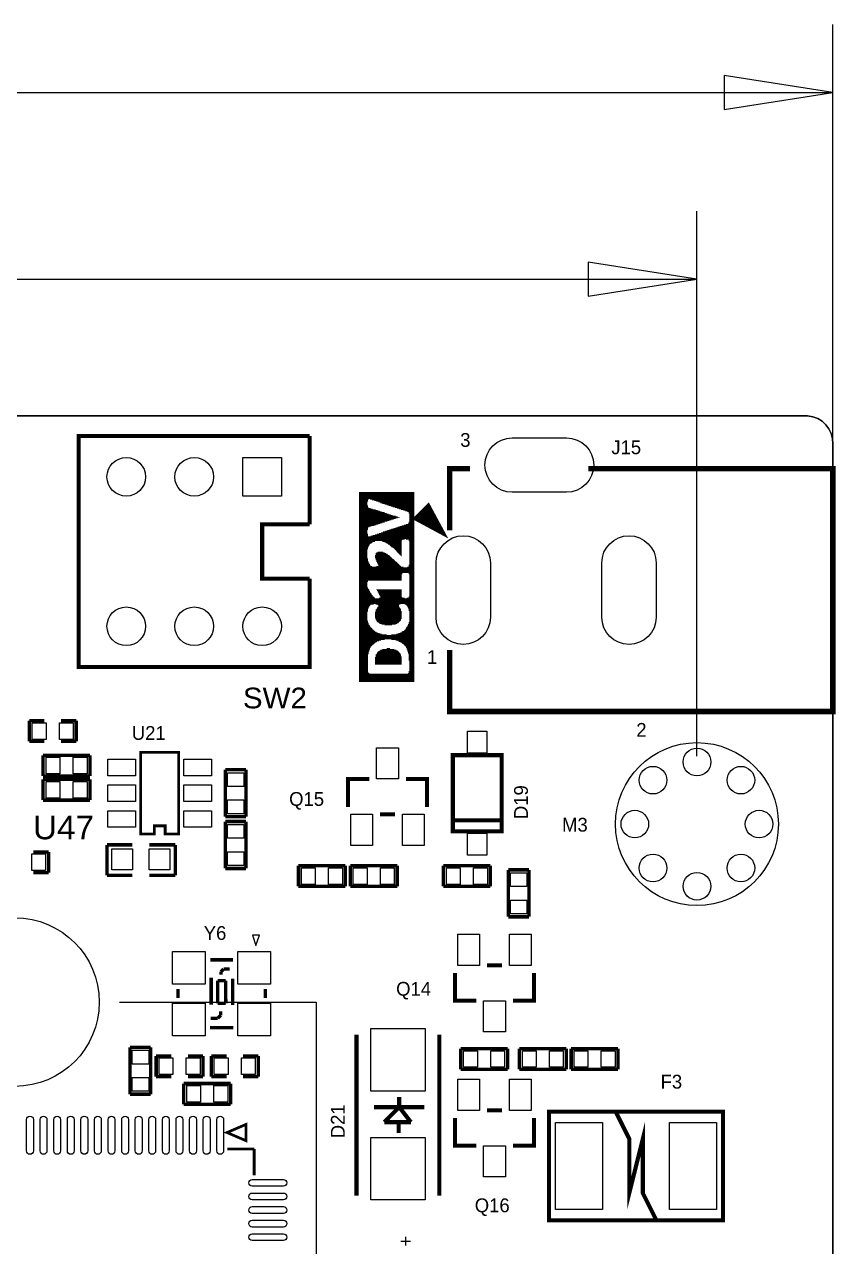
# Model space of a CAD drawing. Extents: x -41 to 160, y -9 to 129.
# Drawn here: x 130.4 to 160.25, y 81.24 to 126.2 of the extents above; entities that cross this region are included whole.
import ezdxf
from ezdxf.enums import TextEntityAlignment as Align

# ---------------------------------------------------------------- set-up
doc = ezdxf.new("R2010")
doc.units = 0
for name, color, linetype in [('BG_DIMENSION', 7, 'CONTINUOUS'), ('BG_OUTLINE', 7, 'CONTINUOUS'), ('MA_PEN3', 7, 'CONTINUOUS'), ('PG_SILKSCREEN_TOP', 2, 'CONTINUOUS'), ('PIN_TOP', 1, 'CONTINUOUS'), ('RD_SILKSCREEN_TOP', 40, 'CONTINUOUS')]:
    doc.layers.add(name, color=color, linetype=linetype)

msp = doc.modelspace()

# ---------------------------------------------------------------- linework, layer by layer
at = {"layer": 'BG_DIMENSION'}
for points in [[(160.149845, 60.052128), (160.149845, 126.200535)], [(156.149853, 123.075548), (160.149845, 123.70054), (156.149853, 124.325532), (156.149853, 123.075548)], [(80.74152, 123.70054), (160.149845, 123.70054)], [(155.150007, 99.279989), (155.150007, 119.324755)], [(151.150015, 116.199768), (155.150007, 116.82476), (151.150015, 117.449752), (151.150015, 116.199768)], [(80.94472, 116.82476), (155.150007, 116.82476)]]:
    msp.add_lwpolyline(points, dxfattribs=at)
at = {"layer": 'BG_OUTLINE'}
for points in [[(-6.475933, 111.800081), (159.221475, 111.800081, -0.401142), (160.149769, 110.776055), (160.149896, 4.328211, -0.401142), (159.125869, 3.399917), (71.799933, 3.399917), (71.799933, -8.841105), (71.290942, -9.350096), (51.100101, -9.350096)], [(160.149769, 110.776055, 0.401142), (159.221475, 111.800081)]]:
    msp.add_lwpolyline(points, format="xyb", dxfattribs=at)
for points in [[(159.221475, 111.800081), (-6.475933, 111.800081)], [(160.149896, 4.328211), (160.149769, 110.776055)]]:
    msp.add_lwpolyline(points, dxfattribs=at)
at = {"layer": 'MA_PEN3', "const_width": 0.0254}
for points in [[(142.72768, 102.00894), (142.72768, 108.99394)], [(142.75308, 102.00894), (142.75308, 108.99394)], [(142.77848, 102.00894), (142.77848, 108.99394)], [(142.80388, 102.00894), (142.80388, 108.99394)], [(142.82928, 102.00894), (142.82928, 108.99394)], [(142.85468, 102.00894), (142.85468, 108.99394)], [(142.88008, 102.00894), (142.88008, 108.99394)], [(142.90548, 102.00894), (142.90548, 108.99394)], [(142.93088, 102.00894), (142.93088, 108.99394)], [(142.95628, 102.00894), (142.95628, 108.99394)], [(142.98168, 102.00894), (142.98168, 108.99394)], [(143.00708, 102.00894), (143.00708, 108.99394)], [(143.03248, 108.63834), (143.03248, 108.99394)], [(143.05788, 108.71454), (143.05788, 108.99394)], [(143.08328, 108.73994), (143.08328, 108.99394)], [(143.10868, 108.73994), (143.10868, 108.99394)], [(143.13408, 108.71454), (143.13408, 108.99394)], [(143.15948, 108.71454), (143.15948, 108.99394)], [(143.18488, 108.71454), (143.18488, 108.99394)], [(143.21028, 108.68914), (143.21028, 108.99394)], [(143.23568, 108.68914), (143.23568, 108.99394)], [(143.26108, 108.68914), (143.26108, 108.99394)], [(143.28648, 108.66374), (143.28648, 108.99394)], [(143.31188, 108.66374), (143.31188, 108.99394)], [(143.33728, 108.66374), (143.33728, 108.99394)], [(143.36268, 108.63834), (143.36268, 108.99394)], [(143.38808, 108.63834), (143.38808, 108.99394)], [(143.41348, 108.63834), (143.41348, 108.99394)], [(143.43888, 108.61294), (143.43888, 108.99394)], [(143.46428, 108.61294), (143.46428, 108.99394)], [(143.48968, 108.61294), (143.48968, 108.99394)], [(143.51508, 108.58754), (143.51508, 108.99394)], [(143.54048, 108.58754), (143.54048, 108.99394)], [(143.56588, 108.58754), (143.56588, 108.99394)], [(143.59128, 108.56214), (143.59128, 108.99394)], [(143.61668, 108.56214), (143.61668, 108.99394)], [(143.64208, 108.56214), (143.64208, 108.99394)], [(143.66748, 108.53674), (143.66748, 108.99394)], [(143.69288, 108.53674), (143.69288, 108.99394)], [(143.71828, 108.53674), (143.71828, 108.99394)], [(143.74368, 108.51134), (143.74368, 108.99394)], [(143.76908, 108.51134), (143.76908, 108.99394)], [(143.79448, 108.51134), (143.79448, 108.99394)], [(143.81988, 108.48594), (143.81988, 108.99394)], [(143.84528, 108.48594), (143.84528, 108.99394)], [(143.87068, 108.48594), (143.87068, 108.99394)], [(143.89608, 108.46054), (143.89608, 108.99394)], [(143.92148, 108.46054), (143.92148, 108.99394)], [(143.94688, 108.46054), (143.94688, 108.99394)], [(143.97228, 108.43514), (143.97228, 108.99394)], [(143.99768, 108.43514), (143.99768, 108.99394)], [(144.02308, 108.43514), (144.02308, 108.99394)], [(144.04848, 108.40974), (144.04848, 108.99394)], [(144.07388, 108.40974), (144.07388, 108.99394)], [(144.09928, 108.40974), (144.09928, 108.99394)], [(144.12468, 108.38434), (144.12468, 108.99394)], [(144.15008, 108.38434), (144.15008, 108.99394)], [(144.17548, 108.38434), (144.17548, 108.99394)], [(144.20088, 108.35894), (144.20088, 108.99394)], [(144.22628, 108.35894), (144.22628, 108.99394)], [(144.25168, 108.35894), (144.25168, 108.99394)], [(144.27708, 108.33354), (144.27708, 108.99394)], [(144.30248, 108.33354), (144.30248, 108.99394)], [(144.32788, 108.33354), (144.32788, 108.99394)], [(144.35328, 108.30814), (144.35328, 108.99394)], [(144.37868, 108.30814), (144.37868, 108.99394)], [(144.40408, 108.30814), (144.40408, 108.99394)], [(144.42948, 108.28274), (144.42948, 108.99394)], [(144.45488, 108.28274), (144.45488, 108.99394)], [(144.48028, 108.28274), (144.48028, 108.99394)], [(144.50568, 108.25734), (144.50568, 108.99394)], [(144.53108, 108.25734), (144.53108, 108.99394)], [(144.55648, 108.20654), (144.55648, 108.99394)], [(144.58188, 102.00894), (144.58188, 108.99394)], [(144.60728, 102.00894), (144.60728, 108.99394)], [(144.63268, 102.00894), (144.63268, 108.99394)], [(144.65808, 102.00894), (144.65808, 108.99394)], [(144.68348, 102.00894), (144.68348, 108.99394)], [(144.70888, 102.00894), (144.70888, 108.99394)], [(144.73428, 102.00894), (144.73428, 108.99394)], [(143.03248, 107.59694), (143.03248, 108.51134)], [(143.05788, 107.69854), (143.05788, 108.43514)], [(143.08328, 107.69854), (143.08328, 108.40974)], [(143.10868, 107.72394), (143.10868, 108.40974)], [(143.13408, 107.72394), (143.13408, 108.40974)], [(143.15948, 107.72394), (143.15948, 108.38434)], [(143.18488, 107.74934), (143.18488, 108.38434)], [(143.21028, 107.74934), (143.21028, 108.38434)], [(143.23568, 107.74934), (143.23568, 108.35894)], [(143.26108, 107.74934), (143.26108, 108.35894)], [(143.28648, 107.77474), (143.28648, 108.35894)], [(143.31188, 107.77474), (143.31188, 108.35894)], [(143.33728, 107.77474), (143.33728, 108.33354)], [(143.36268, 107.80014), (143.36268, 108.33354)], [(143.38808, 107.80014), (143.38808, 108.33354)], [(143.41348, 107.80014), (143.41348, 108.30814)], [(143.43888, 107.82554), (143.43888, 108.30814)], [(143.46428, 107.82554), (143.46428, 108.30814)], [(143.48968, 107.82554), (143.48968, 108.28274)], [(143.51508, 107.85094), (143.51508, 108.28274)], [(143.54048, 107.85094), (143.54048, 108.28274)], [(143.56588, 107.85094), (143.56588, 108.25734)], [(143.59128, 107.87634), (143.59128, 108.25734)], [(143.61668, 107.87634), (143.61668, 108.25734)], [(143.64208, 107.87634), (143.64208, 108.25734)], [(143.66748, 107.90174), (143.66748, 108.23194)], [(143.69288, 107.90174), (143.69288, 108.23194)], [(143.71828, 107.90174), (143.71828, 108.23194)], [(143.74368, 107.90174), (143.74368, 108.20654)], [(143.76908, 107.92714), (143.76908, 108.20654)], [(143.79448, 107.92714), (143.79448, 108.20654)], [(143.81988, 107.92714), (143.81988, 108.18114)], [(143.84528, 107.95254), (143.84528, 108.18114)], [(143.87068, 107.95254), (143.87068, 108.18114)], [(143.89608, 107.95254), (143.89608, 108.15574)], [(143.92148, 107.97794), (143.92148, 108.15574)], [(143.94688, 107.97794), (143.94688, 108.15574)], [(143.97228, 107.97794), (143.97228, 108.13034)], [(143.99768, 108.00334), (143.99768, 108.13034)], [(144.02308, 108.00334), (144.02308, 108.13034)], [(144.04848, 108.00334), (144.04848, 108.13034)], [(144.07388, 108.02874), (144.07388, 108.10494)], [(144.09928, 108.02874), (144.09928, 108.10494)], [(144.12468, 108.02874), (144.12468, 108.10494)], [(144.15008, 108.05414), (144.15008, 108.07954)], [(144.17548, 108.05414), (144.17548, 108.07954)], [(144.20088, 108.05414), (144.20088, 108.07954)], [(144.55648, 107.19054), (144.55648, 107.90174)], [(143.03248, 106.88574), (143.03248, 107.46994)], [(143.38808, 107.19054), (143.38808, 107.46994)], [(143.41348, 107.19054), (143.41348, 107.46994)], [(143.43888, 107.19054), (143.43888, 107.46994)], [(143.46428, 107.19054), (143.46428, 107.49534)], [(143.48968, 107.19054), (143.48968, 107.49534)], [(143.51508, 107.19054), (143.51508, 107.49534)], [(143.54048, 107.19054), (143.54048, 107.52074)], [(143.56588, 107.19054), (143.56588, 107.52074)], [(143.59128, 107.16514), (143.59128, 107.52074)], [(143.61668, 107.16514), (143.61668, 107.54614)], [(143.64208, 107.16514), (143.64208, 107.54614)], [(143.66748, 107.13974), (143.66748, 107.54614)], [(143.69288, 107.13974), (143.69288, 107.57154)], [(143.71828, 107.11434), (143.71828, 107.57154)], [(143.74368, 107.11434), (143.74368, 107.57154)], [(143.76908, 107.08894), (143.76908, 107.59694)], [(143.79448, 107.06354), (143.79448, 107.59694)], [(143.81988, 107.06354), (143.81988, 107.59694)], [(143.84528, 107.03814), (143.84528, 107.62234)], [(143.87068, 107.01274), (143.87068, 107.62234)], [(143.89608, 106.98734), (143.89608, 107.62234)], [(143.92148, 106.96194), (143.92148, 107.64774)], [(143.94688, 106.96194), (143.94688, 107.64774)], [(143.97228, 106.93654), (143.97228, 107.64774)], [(143.99768, 106.91114), (143.99768, 107.67314)], [(144.02308, 106.88574), (144.02308, 107.67314)], [(144.04848, 106.86034), (144.04848, 107.67314)], [(144.07388, 106.83494), (144.07388, 107.69854)], [(144.09928, 106.80954), (144.09928, 107.69854)], [(144.12468, 106.78414), (144.12468, 107.69854)], [(144.15008, 106.75874), (144.15008, 107.72394)], [(144.17548, 106.73334), (144.17548, 107.72394)], [(144.20088, 106.70794), (144.20088, 107.72394)], [(144.22628, 106.68254), (144.22628, 107.74934)], [(144.25168, 106.65714), (144.25168, 107.74934)], [(144.27708, 106.63174), (144.27708, 107.74934)], [(144.30248, 107.21594), (144.30248, 107.77474)], [(144.32788, 107.24134), (144.32788, 107.77474)], [(144.35328, 107.24134), (144.35328, 107.77474)], [(144.37868, 107.24134), (144.37868, 107.80014)], [(144.40408, 107.26674), (144.40408, 107.80014)], [(144.42948, 107.26674), (144.42948, 107.80014)], [(144.45488, 107.24134), (144.45488, 107.82554)], [(144.48028, 107.24134), (144.48028, 107.82554)], [(144.50568, 107.24134), (144.50568, 107.82554)], [(144.53108, 107.24134), (144.53108, 107.85094)], [(143.05788, 106.96194), (143.05788, 107.36834)], [(143.08328, 107.01274), (143.08328, 107.36834)], [(143.10868, 107.06354), (143.10868, 107.36834)], [(143.13408, 107.08894), (143.13408, 107.36834)], [(143.15948, 107.11434), (143.15948, 107.39374)], [(143.18488, 107.11434), (143.18488, 107.39374)], [(143.21028, 107.13974), (143.21028, 107.39374)], [(143.23568, 107.16514), (143.23568, 107.41914)], [(143.26108, 107.16514), (143.26108, 107.41914)], [(143.28648, 107.16514), (143.28648, 107.41914)], [(143.31188, 107.19054), (143.31188, 107.44454)], [(143.33728, 107.19054), (143.33728, 107.44454)], [(143.36268, 107.19054), (143.36268, 107.44454)], [(143.03248, 105.69194), (143.03248, 106.55554)], [(143.31188, 106.55554), (143.31188, 106.68254)], [(143.33728, 106.47934), (143.33728, 106.75874)], [(143.36268, 106.42854), (143.36268, 106.78414)], [(143.38808, 106.37774), (143.38808, 106.78414)], [(143.41348, 106.32694), (143.41348, 106.80954)], [(143.43888, 105.74274), (143.43888, 106.80954)], [(143.46428, 105.74274), (143.46428, 106.80954)], [(143.48968, 105.74274), (143.48968, 106.80954)], [(143.51508, 105.74274), (143.51508, 106.80954)], [(143.54048, 105.74274), (143.54048, 106.80954)], [(143.56588, 105.74274), (143.56588, 106.80954)], [(143.59128, 105.74274), (143.59128, 106.80954)], [(143.61668, 105.74274), (143.61668, 106.78414)], [(143.64208, 105.74274), (143.64208, 106.78414)], [(143.66748, 105.74274), (143.66748, 106.75874)], [(143.69288, 105.74274), (143.69288, 106.75874)], [(143.71828, 105.74274), (143.71828, 106.73334)], [(143.74368, 105.74274), (143.74368, 106.73334)], [(143.76908, 105.74274), (143.76908, 106.70794)], [(143.79448, 105.74274), (143.79448, 106.68254)], [(143.81988, 105.74274), (143.81988, 106.68254)], [(143.84528, 105.74274), (143.84528, 106.65714)], [(143.87068, 105.74274), (143.87068, 106.63174)], [(143.89608, 105.74274), (143.89608, 106.60634)], [(143.92148, 105.74274), (143.92148, 106.58094)], [(143.94688, 105.74274), (143.94688, 106.55554)], [(143.05788, 105.74274), (143.05788, 106.45394)], [(143.08328, 105.74274), (143.08328, 106.40314)], [(143.10868, 105.74274), (143.10868, 106.35234)], [(143.13408, 105.74274), (143.13408, 106.30154)], [(143.15948, 105.74274), (143.15948, 106.27614)], [(143.18488, 105.74274), (143.18488, 106.27614)], [(143.21028, 105.74274), (143.21028, 106.25074)], [(143.23568, 105.74274), (143.23568, 106.25074)], [(143.26108, 105.74274), (143.26108, 106.25074)], [(143.28648, 105.74274), (143.28648, 106.25074)], [(143.31188, 105.74274), (143.31188, 106.25074)], [(143.33728, 105.74274), (143.33728, 106.25074)], [(143.36268, 105.74274), (143.36268, 106.27614)], [(143.38808, 105.74274), (143.38808, 106.27614)], [(143.41348, 105.74274), (143.41348, 106.27614)], [(143.97228, 105.74274), (143.97228, 106.53014)], [(143.99768, 105.74274), (143.99768, 106.50474)], [(144.02308, 105.74274), (144.02308, 106.47934)], [(144.04848, 105.74274), (144.04848, 106.45394)], [(144.07388, 105.74274), (144.07388, 106.45394)], [(144.09928, 105.74274), (144.09928, 106.42854)], [(144.12468, 105.74274), (144.12468, 106.40314)], [(144.15008, 105.74274), (144.15008, 106.37774)], [(144.17548, 105.74274), (144.17548, 106.35234)], [(144.20088, 105.74274), (144.20088, 106.32694)], [(144.22628, 105.74274), (144.22628, 106.30154)], [(144.25168, 105.74274), (144.25168, 106.27614)], [(144.27708, 105.74274), (144.27708, 106.25074)], [(144.30248, 105.97134), (144.30248, 106.25074)], [(144.32788, 106.02214), (144.32788, 106.25074)], [(144.35328, 106.02214), (144.35328, 106.22534)], [(144.37868, 106.02214), (144.37868, 106.22534)], [(144.40408, 106.02214), (144.40408, 106.22534)], [(144.42948, 106.02214), (144.42948, 106.22534)], [(144.45488, 106.02214), (144.45488, 106.22534)], [(144.48028, 106.02214), (144.48028, 106.22534)], [(144.50568, 106.02214), (144.50568, 106.25074)], [(144.53108, 106.02214), (144.53108, 106.25074)], [(144.55648, 105.97134), (144.55648, 106.32694)], [(143.03248, 104.59974), (143.03248, 105.48874)], [(143.05788, 104.70134), (143.05788, 105.43794)], [(143.08328, 104.75214), (143.08328, 105.41254)], [(143.10868, 104.80294), (143.10868, 105.36174)], [(143.13408, 104.82834), (143.13408, 105.31094)], [(143.15948, 104.85374), (143.15948, 105.28554)], [(143.18488, 104.85374), (143.18488, 105.23474)], [(143.21028, 104.85374), (143.21028, 105.20934)], [(143.36268, 105.38714), (143.36268, 105.41254)], [(143.38808, 105.36174), (143.38808, 105.41254)], [(143.41348, 105.31094), (143.41348, 105.41254)], [(143.43888, 105.26014), (143.43888, 105.41254)], [(143.46428, 105.20934), (143.46428, 105.41254)], [(143.48968, 105.15854), (143.48968, 105.41254)], [(143.51508, 104.14254), (143.51508, 105.41254)], [(143.54048, 104.14254), (143.54048, 105.41254)], [(143.56588, 104.11714), (143.56588, 105.41254)], [(143.59128, 104.11714), (143.59128, 105.41254)], [(143.61668, 104.11714), (143.61668, 105.41254)], [(143.64208, 104.11714), (143.64208, 105.41254)], [(143.66748, 104.09174), (143.66748, 105.41254)], [(143.69288, 104.09174), (143.69288, 105.41254)], [(143.71828, 104.09174), (143.71828, 105.41254)], [(143.74368, 104.09174), (143.74368, 105.41254)], [(143.76908, 104.09174), (143.76908, 105.41254)], [(143.79448, 104.09174), (143.79448, 105.41254)], [(143.81988, 104.09174), (143.81988, 105.41254)], [(143.84528, 104.09174), (143.84528, 105.41254)], [(143.87068, 104.09174), (143.87068, 105.41254)], [(143.89608, 104.09174), (143.89608, 105.41254)], [(143.92148, 104.09174), (143.92148, 105.41254)], [(143.94688, 104.11714), (143.94688, 105.41254)], [(143.97228, 104.11714), (143.97228, 105.41254)], [(143.99768, 104.11714), (143.99768, 105.41254)], [(144.02308, 104.11714), (144.02308, 105.41254)], [(144.04848, 104.11714), (144.04848, 105.41254)], [(144.07388, 104.14254), (144.07388, 105.41254)], [(144.09928, 104.14254), (144.09928, 105.41254)], [(144.12468, 104.16794), (144.12468, 105.41254)], [(144.15008, 104.16794), (144.15008, 105.41254)], [(144.17548, 104.19334), (144.17548, 105.41254)], [(144.20088, 104.85374), (144.20088, 105.41254)], [(144.22628, 104.85374), (144.22628, 105.41254)], [(144.25168, 104.87914), (144.25168, 105.41254)], [(144.27708, 104.87914), (144.27708, 105.41254)], [(143.23568, 104.85374), (143.23568, 105.15854)], [(143.26108, 104.87914), (143.26108, 105.13314)], [(143.28648, 104.87914), (143.28648, 105.10774)], [(143.31188, 104.87914), (143.31188, 105.08234)], [(143.33728, 104.85374), (143.33728, 105.08234)], [(143.36268, 104.85374), (143.36268, 105.08234)], [(143.38808, 104.85374), (143.38808, 105.08234)], [(143.38808, 104.21874), (143.38808, 104.75214)], [(143.41348, 104.82834), (143.41348, 105.08234)], [(143.41348, 104.19334), (143.41348, 104.77754)], [(143.43888, 104.19334), (143.43888, 105.08234)], [(143.46428, 104.16794), (143.46428, 105.10774)], [(143.48968, 104.14254), (143.48968, 105.10774)], [(144.20088, 104.21874), (144.20088, 104.77754)], [(144.30248, 104.87914), (144.30248, 105.13314)], [(144.32788, 104.87914), (144.32788, 105.10774)], [(144.35328, 104.87914), (144.35328, 105.10774)], [(144.37868, 104.87914), (144.37868, 105.10774)], [(144.40408, 104.85374), (144.40408, 105.08234)], [(144.42948, 104.85374), (144.42948, 105.08234)], [(144.45488, 104.82834), (144.45488, 105.08234)], [(144.48028, 104.80294), (144.48028, 105.10774)], [(144.50568, 104.75214), (144.50568, 105.10774)], [(144.53108, 104.70134), (144.53108, 105.10774)], [(144.55648, 104.62514), (144.55648, 105.15854)], [(143.31188, 104.34574), (143.31188, 104.59974)], [(143.33728, 104.29494), (143.33728, 104.67594)], [(143.36268, 104.24414), (143.36268, 104.70134)], [(144.22628, 104.24414), (144.22628, 104.72674)], [(144.25168, 104.26954), (144.25168, 104.70134)], [(144.27708, 104.32034), (144.27708, 104.62514)], [(143.03248, 102.00894), (143.03248, 104.26954)], [(143.05788, 103.02494), (143.05788, 104.19334)], [(143.08328, 103.12654), (143.08328, 104.11714)], [(143.10868, 103.20274), (143.10868, 104.09174)], [(143.13408, 103.25354), (143.13408, 104.04094)], [(143.15948, 103.30434), (143.15948, 104.01554)], [(143.18488, 103.32974), (143.18488, 103.99014)], [(143.21028, 103.35514), (143.21028, 103.96474)], [(143.23568, 103.38054), (143.23568, 103.93934)], [(143.26108, 103.40594), (143.26108, 103.91394)], [(143.28648, 103.43134), (143.28648, 103.88854)], [(143.31188, 103.45674), (143.31188, 103.86314)], [(143.33728, 103.45674), (143.33728, 103.86314)], [(144.30248, 103.43134), (144.30248, 103.86314)], [(144.32788, 103.40594), (144.32788, 103.88854)], [(144.35328, 103.38054), (144.35328, 103.88854)], [(144.37868, 103.35514), (144.37868, 103.91394)], [(144.40408, 103.32974), (144.40408, 103.93934)], [(144.42948, 103.30434), (144.42948, 103.96474)], [(144.45488, 103.25354), (144.45488, 104.01554)], [(144.48028, 103.20274), (144.48028, 104.04094)], [(144.50568, 103.12654), (144.50568, 104.09174)], [(144.53108, 103.05034), (144.53108, 104.14254)], [(144.55648, 102.79634), (144.55648, 104.21874)], [(143.36268, 103.48214), (143.36268, 103.83774)], [(143.38808, 103.50754), (143.38808, 103.83774)], [(143.41348, 103.50754), (143.41348, 103.81234)], [(143.43888, 103.50754), (143.43888, 103.81234)], [(143.46428, 103.53294), (143.46428, 103.81234)], [(143.48968, 103.53294), (143.48968, 103.78694)], [(143.51508, 103.53294), (143.51508, 103.78694)], [(143.54048, 103.55834), (143.54048, 103.78694)], [(143.56588, 103.55834), (143.56588, 103.76154)], [(143.59128, 103.55834), (143.59128, 103.76154)], [(143.61668, 103.55834), (143.61668, 103.76154)], [(143.64208, 103.55834), (143.64208, 103.76154)], [(143.66748, 103.58374), (143.66748, 103.76154)], [(143.69288, 103.58374), (143.69288, 103.76154)], [(143.71828, 103.58374), (143.71828, 103.76154)], [(143.74368, 103.58374), (143.74368, 103.73614)], [(143.76908, 103.58374), (143.76908, 103.73614)], [(143.79448, 103.58374), (143.79448, 103.73614)], [(143.81988, 103.58374), (143.81988, 103.73614)], [(143.84528, 103.58374), (143.84528, 103.73614)], [(143.87068, 103.58374), (143.87068, 103.73614)], [(143.89608, 103.58374), (143.89608, 103.73614)], [(143.92148, 103.55834), (143.92148, 103.76154)], [(143.94688, 103.55834), (143.94688, 103.76154)], [(143.97228, 103.55834), (143.97228, 103.76154)], [(143.99768, 103.55834), (143.99768, 103.76154)], [(144.02308, 103.55834), (144.02308, 103.76154)], [(144.04848, 103.55834), (144.04848, 103.76154)], [(144.07388, 103.53294), (144.07388, 103.76154)], [(144.09928, 103.53294), (144.09928, 103.78694)], [(144.12468, 103.53294), (144.12468, 103.78694)], [(144.15008, 103.50754), (144.15008, 103.78694)], [(144.17548, 103.50754), (144.17548, 103.81234)], [(144.20088, 103.48214), (144.20088, 103.81234)], [(144.22628, 103.48214), (144.22628, 103.81234)], [(144.25168, 103.45674), (144.25168, 103.83774)], [(144.27708, 103.45674), (144.27708, 103.83774)], [(143.33728, 102.64394), (143.33728, 103.02494)], [(143.36268, 102.64394), (143.36268, 103.05034)], [(143.38808, 102.64394), (143.38808, 103.10114)], [(143.41348, 102.64394), (143.41348, 103.12654)], [(143.43888, 102.64394), (143.43888, 103.15194)], [(143.46428, 102.64394), (143.46428, 103.15194)], [(143.48968, 102.64394), (143.48968, 103.17734)], [(143.51508, 102.64394), (143.51508, 103.20274)], [(143.54048, 102.64394), (143.54048, 103.20274)], [(143.56588, 102.64394), (143.56588, 103.20274)], [(143.59128, 102.64394), (143.59128, 103.22814)], [(143.61668, 102.64394), (143.61668, 103.22814)], [(143.64208, 102.64394), (143.64208, 103.22814)], [(143.66748, 102.64394), (143.66748, 103.22814)], [(143.69288, 102.64394), (143.69288, 103.22814)], [(143.71828, 102.64394), (143.71828, 103.22814)], [(143.74368, 102.64394), (143.74368, 103.25354)], [(143.76908, 102.64394), (143.76908, 103.25354)], [(143.79448, 102.64394), (143.79448, 103.25354)], [(143.81988, 102.64394), (143.81988, 103.25354)], [(143.84528, 102.64394), (143.84528, 103.25354)], [(143.87068, 102.64394), (143.87068, 103.22814)], [(143.89608, 102.64394), (143.89608, 103.22814)], [(143.92148, 102.64394), (143.92148, 103.22814)], [(143.94688, 102.64394), (143.94688, 103.22814)], [(143.97228, 102.64394), (143.97228, 103.22814)], [(143.99768, 102.64394), (143.99768, 103.22814)], [(144.02308, 102.64394), (144.02308, 103.20274)], [(144.04848, 102.64394), (144.04848, 103.20274)], [(144.07388, 102.64394), (144.07388, 103.20274)], [(144.09928, 102.64394), (144.09928, 103.17734)], [(144.12468, 102.64394), (144.12468, 103.17734)], [(144.15008, 102.64394), (144.15008, 103.15194)], [(144.17548, 102.64394), (144.17548, 103.12654)], [(144.20088, 102.64394), (144.20088, 103.10114)], [(144.22628, 102.64394), (144.22628, 103.07574)], [(144.25168, 102.64394), (144.25168, 103.02494)], [(143.31188, 102.64394), (143.31188, 102.92334)], [(144.27708, 102.64394), (144.27708, 102.94874)], [(143.05788, 102.00894), (143.05788, 102.36454)], [(143.08328, 102.00894), (143.08328, 102.33914)], [(143.10868, 102.00894), (143.10868, 102.31374)], [(143.13408, 102.00894), (143.13408, 102.31374)], [(143.15948, 102.00894), (143.15948, 102.31374)], [(143.18488, 102.00894), (143.18488, 102.31374)], [(143.21028, 102.00894), (143.21028, 102.31374)], [(143.23568, 102.00894), (143.23568, 102.31374)], [(143.26108, 102.00894), (143.26108, 102.31374)], [(143.28648, 102.00894), (143.28648, 102.31374)], [(143.31188, 102.00894), (143.31188, 102.31374)], [(143.33728, 102.00894), (143.33728, 102.31374)], [(143.36268, 102.00894), (143.36268, 102.31374)], [(143.38808, 102.00894), (143.38808, 102.31374)], [(143.41348, 102.00894), (143.41348, 102.31374)], [(143.43888, 102.00894), (143.43888, 102.31374)], [(143.46428, 102.00894), (143.46428, 102.31374)], [(143.48968, 102.00894), (143.48968, 102.31374)], [(143.51508, 102.00894), (143.51508, 102.31374)], [(143.54048, 102.00894), (143.54048, 102.31374)], [(143.56588, 102.00894), (143.56588, 102.31374)], [(143.59128, 102.00894), (143.59128, 102.31374)], [(143.61668, 102.00894), (143.61668, 102.31374)], [(143.64208, 102.00894), (143.64208, 102.31374)], [(143.66748, 102.00894), (143.66748, 102.31374)], [(143.69288, 102.00894), (143.69288, 102.31374)], [(143.71828, 102.00894), (143.71828, 102.31374)], [(143.74368, 102.00894), (143.74368, 102.31374)], [(143.76908, 102.00894), (143.76908, 102.31374)], [(143.79448, 102.00894), (143.79448, 102.31374)], [(143.81988, 102.00894), (143.81988, 102.31374)], [(143.84528, 102.00894), (143.84528, 102.31374)], [(143.87068, 102.00894), (143.87068, 102.31374)], [(143.89608, 102.00894), (143.89608, 102.31374)], [(143.92148, 102.00894), (143.92148, 102.31374)], [(143.94688, 102.00894), (143.94688, 102.31374)], [(143.97228, 102.00894), (143.97228, 102.31374)], [(143.99768, 102.00894), (143.99768, 102.31374)], [(144.02308, 102.00894), (144.02308, 102.31374)], [(144.04848, 102.00894), (144.04848, 102.31374)], [(144.07388, 102.00894), (144.07388, 102.31374)], [(144.09928, 102.00894), (144.09928, 102.31374)], [(144.12468, 102.00894), (144.12468, 102.31374)], [(144.15008, 102.00894), (144.15008, 102.31374)], [(144.17548, 102.00894), (144.17548, 102.31374)], [(144.20088, 102.00894), (144.20088, 102.31374)], [(144.22628, 102.00894), (144.22628, 102.31374)], [(144.25168, 102.00894), (144.25168, 102.31374)], [(144.27708, 102.00894), (144.27708, 102.31374)], [(144.30248, 102.00894), (144.30248, 102.31374)], [(144.32788, 102.00894), (144.32788, 102.31374)], [(144.35328, 102.00894), (144.35328, 102.31374)], [(144.37868, 102.00894), (144.37868, 102.31374)], [(144.40408, 102.00894), (144.40408, 102.31374)], [(144.42948, 102.00894), (144.42948, 102.31374)], [(144.45488, 102.00894), (144.45488, 102.31374)], [(144.48028, 102.00894), (144.48028, 102.31374)], [(144.50568, 102.00894), (144.50568, 102.31374)], [(144.53108, 102.00894), (144.53108, 102.33914)], [(144.55648, 102.00894), (144.55648, 102.41534)]]:
    msp.add_lwpolyline(points, dxfattribs=at)
at = {"layer": 'PG_SILKSCREEN_TOP'}
for points, const_width in [([(140.902004, 111.057004), (132.401996, 111.057004), (132.401996, 102.556996), (140.902004, 102.556996), (140.902004, 105.807002)], 0.150012), ([(140.902004, 107.806998), (140.902004, 111.057004)], 0.150012), ([(146.799884, 109.855178), (146.049873, 109.855178), (146.049873, 107.590082)], 0.2), ([(146.049873, 103.190091), (146.049873, 100.924995), (160.149896, 100.924995), (160.149896, 109.855178), (151.149888, 109.855178)], 0.2), ([(145.752236, 107.536386), (144.83301, 108.031356), (145.257266, 108.455612), (145.752236, 107.536386)], 0.2), ([(144.974412, 108.031356), (145.504738, 107.783884), (145.257266, 108.314211), (144.974412, 108.031356), (145.292597, 107.995999), (145.115839, 108.172783)], 0.2), ([(140.902004, 105.807002), (139.151995, 105.807002), (139.151995, 107.806998), (140.902004, 107.806998)], 0.150012), ([(131.1402, 100.584), (130.5814, 100.584)], 0.127), ([(130.5814, 100.584), (130.5814, 99.822)], 0.127), ([(132.3086, 100.584), (131.7498, 100.584)], 0.127), ([(132.3086, 99.822), (132.3086, 100.584)], 0.127), ([(130.5814, 99.822), (131.1402, 99.822)], 0.127), ([(131.7498, 99.822), (132.3086, 99.822)], 0.127), ([(132.8166, 99.314), (131.0894, 99.314)], 0.127), ([(131.0894, 99.314), (131.0894, 98.552)], 0.127), ([(132.8166, 98.552), (132.8166, 99.314)], 0.127), ([(136.081999, 99.416997), (134.682001, 99.416997), (134.682001, 96.417003), (135.182, 96.417003), (135.182, 96.717002), (135.582, 96.717002), (135.582, 96.417003), (136.081999, 96.417003), (136.081999, 99.416997)], 0.1), ([(147.965897, 96.517511), (147.965897, 99.317505), (146.166103, 99.317505), (146.166103, 96.517511), (147.965897, 96.517511)], 0.150089), ([(131.0894, 98.552), (132.8166, 98.552)], 0.127), ([(132.8166, 98.425), (131.0894, 98.425)], 0.127), ([(131.0894, 98.425), (131.0894, 97.663)], 0.127), ([(132.8166, 97.663), (132.8166, 98.425)], 0.127), ([(137.795, 98.7806), (137.795, 97.0534)], 0.127), ([(138.557, 98.7806), (137.795, 98.7806)], 0.127), ([(138.557, 97.0534), (138.557, 98.7806)], 0.127), ([(142.313889, 97.415096), (142.313889, 98.440011), (143.089097, 98.440011)], 0.150089), ([(144.438903, 98.440011), (145.214111, 98.440011), (145.214111, 97.415096)], 0.150089), ([(131.0894, 97.663), (132.8166, 97.663)], 0.127), ([(143.488893, 97.139989), (144.039107, 97.139989)], 0.150089), ([(137.795, 97.0534), (138.557, 97.0534)], 0.127), ([(137.795, 96.8756), (137.795, 95.1484)], 0.127), ([(138.557, 96.8756), (137.795, 96.8756)], 0.127), ([(138.557, 95.1484), (138.557, 96.8756)], 0.127), ([(146.166103, 96.91751), (147.965897, 96.91751)], 0.150089), ([(131.2926, 95.758), (130.7338, 95.758)], 0.127), ([(131.2926, 94.996), (131.2926, 95.758)], 0.127), ([(133.44398, 96.01708), (133.44398, 94.89948)], 0.127), ([(134.37108, 96.01708), (133.44398, 96.01708)], 0.127), ([(135.00608, 96.01708), (135.95858, 96.01708)], 0.127), ([(135.95858, 96.01708), (135.95858, 94.89948)], 0.127), ([(130.7338, 94.996), (131.2926, 94.996)], 0.127), ([(133.44398, 94.89948), (134.37108, 94.89948)], 0.127), ([(135.95858, 94.89948), (135.00608, 94.89948)], 0.127), ([(137.795, 95.1484), (138.557, 95.1484)], 0.127), ([(140.4874, 95.25), (140.4874, 94.488)], 0.127), ([(142.2146, 95.25), (140.4874, 95.25)], 0.127), ([(142.2146, 94.488), (142.2146, 95.25)], 0.127), ([(142.3924, 95.25), (142.3924, 94.488)], 0.127), ([(144.1196, 95.25), (142.3924, 95.25)], 0.127), ([(144.1196, 94.488), (144.1196, 95.25)], 0.127), ([(147.5486, 95.25), (145.8214, 95.25)], 0.127), ([(145.8214, 95.25), (145.8214, 94.488)], 0.127), ([(147.5486, 94.488), (147.5486, 95.25)], 0.127), ([(148.209, 95.0976), (148.209, 93.3704)], 0.127), ([(148.971, 95.0976), (148.209, 95.0976)], 0.127), ([(148.971, 93.3704), (148.971, 95.0976)], 0.127), ([(140.4874, 94.488), (142.2146, 94.488)], 0.127), ([(142.3924, 94.488), (144.1196, 94.488)], 0.127), ([(145.8214, 94.488), (147.5486, 94.488)], 0.127), ([(148.209, 93.3704), (148.971, 93.3704)], 0.127), ([(138.074527, 91.788209), (137.24443, 91.788209)], 0.127), ([(137.734446, 91.448407), (137.634345, 91.348306)], 0.127), ([(137.634345, 91.348306), (137.634345, 91.238299)], 0.127), ([(137.954436, 91.448407), (137.734446, 91.448407)], 0.127), ([(147.026097, 90.281989), (146.250889, 90.281989), (146.250889, 91.306904)], 0.150089), ([(147.976107, 91.582011), (147.425893, 91.582011)], 0.150089), ([(149.151111, 91.306904), (149.151111, 90.281989), (148.375903, 90.281989)], 0.150089), ([(137.274427, 91.128291), (137.274427, 90.138301)], 0.127), ([(137.514432, 91.018411), (137.514432, 90.188288)], 0.127), ([(137.804525, 91.018411), (137.514432, 91.018411)], 0.127), ([(137.814431, 90.188288), (137.804525, 91.018411)], 0.127), ([(138.064443, 91.098395), (138.064443, 90.128293)], 0.127), ([(136.054541, 90.708201), (136.054541, 90.388211)], 0.127), ([(139.264542, 90.718411), (139.264542, 90.388211)], 0.127), ([(137.514432, 90.188288), (137.814431, 90.188288)], 0.127), ([(137.624439, 89.898195), (137.624439, 89.748411)], 0.127), ([(137.514432, 89.638403), (137.254437, 89.638403)], 0.127), ([(137.624439, 89.748411), (137.514432, 89.638403)], 0.127), ([(138.094339, 89.288391), (137.234346, 89.288391)], 0.127), ([(142.621, 83.115912), (142.621, 89.03589)], 0.1524), ([(145.669, 83.115912), (145.669, 89.03589)], 0.1524), ([(134.2898, 88.5698), (134.2898, 86.8426)], 0.127), ([(135.0518, 88.5698), (134.2898, 88.5698)], 0.127), ([(135.0518, 86.8426), (135.0518, 88.5698)], 0.127), ([(148.1836, 88.519), (146.4564, 88.519)], 0.127), ([(146.4564, 88.519), (146.4564, 87.757)], 0.127), ([(148.1836, 87.757), (148.1836, 88.519)], 0.127), ([(148.6154, 88.519), (148.6154, 87.757)], 0.127), ([(150.3426, 88.519), (148.6154, 88.519)], 0.127), ([(150.3426, 87.757), (150.3426, 88.519)], 0.127), ([(152.2476, 88.519), (150.5204, 88.519)], 0.127), ([(150.5204, 88.519), (150.5204, 87.757)], 0.127), ([(152.2476, 87.757), (152.2476, 88.519)], 0.127), ([(135.80872, 88.2523), (135.24992, 88.2523)], 0.127), ([(135.24992, 88.2523), (135.24992, 87.4903)], 0.127), ([(136.97712, 88.2523), (136.41832, 88.2523)], 0.127), ([(136.97712, 87.4903), (136.97712, 88.2523)], 0.127), ([(137.84072, 88.2523), (137.28192, 88.2523)], 0.127), ([(137.28192, 88.2523), (137.28192, 87.4903)], 0.127), ([(139.00912, 88.2523), (138.45032, 88.2523)], 0.127), ([(139.00912, 87.4903), (139.00912, 88.2523)], 0.127), ([(146.4564, 87.757), (148.1836, 87.757)], 0.127), ([(148.6154, 87.757), (150.3426, 87.757)], 0.127), ([(150.5204, 87.757), (152.2476, 87.757)], 0.127), ([(135.24992, 87.4903), (135.80872, 87.4903)], 0.127), ([(136.26592, 87.2363), (136.26592, 86.4743)], 0.127), ([(137.99312, 87.2363), (136.26592, 87.2363)], 0.127), ([(136.41832, 87.4903), (136.97712, 87.4903)], 0.127), ([(137.28192, 87.4903), (137.84072, 87.4903)], 0.127), ([(137.99312, 86.4743), (137.99312, 87.2363)], 0.127), ([(138.45032, 87.4903), (139.00912, 87.4903)], 0.127), ([(134.2898, 86.8426), (135.0518, 86.8426)], 0.127), ([(144.195013, 86.366096), (144.195013, 86.746105)], 0.1524), ([(136.26592, 86.4743), (137.99312, 86.4743)], 0.127), ([(143.26489, 86.366096), (144.195013, 86.366096)], 0.1524), ([(143.644899, 85.815907), (144.195013, 86.366096)], 0.1524), ([(144.195013, 86.366096), (144.625111, 85.815907)], 0.1524), ([(144.195013, 86.366096), (145.115001, 86.366096)], 0.1524), ([(144.625111, 85.815907), (143.644899, 85.815907)], 0.1524), ([(144.174997, 85.415907), (144.174997, 85.815907)], 0.1524), ([(147.026097, 84.947989), (146.250889, 84.947989), (146.250889, 85.972904)], 0.150089), ([(147.976107, 86.248011), (147.425893, 86.248011)], 0.150089), ([(149.151111, 85.972904), (149.151111, 84.947989), (148.375903, 84.947989)], 0.150089), ([(149.708006, 86.200996), (156.107994, 86.200996), (156.107994, 82.201004), (149.708006, 82.201004), (149.708006, 86.200996)], 0.150012), ([(153.658011, 82.201004), (153.158012, 83.201002), (153.158012, 85.200998), (152.657988, 83.201002), (152.657988, 85.200998), (152.157989, 86.200996)], 0.150012), ([(138.557991, 85.732112), (138.557991, 85.132189), (137.857992, 85.432113), (138.557991, 85.732112)], 0.100101), ([(138.85799, 84.83219), (137.867898, 84.83219)], 0.100101), ([(138.85799, 84.83219), (138.85799, 83.8581)], 0.100101)]:
    msp.add_lwpolyline(points, dxfattribs=dict(at, const_width=const_width))
msp.add_lwpolyline([(138.924436, 92.3163), (139.051436, 92.6973), (138.797436, 92.6973)], close=True, dxfattribs=at)
msp.add_lwpolyline([(133.908063, 90.231671), (141.133068, 90.231671), (141.133068, 12.956769)], dxfattribs=at)
at = {"layer": 'PIN_TOP'}
for points in [[(150.34989, 108.990079), (148.349894, 108.990079, -1), (148.349894, 110.990075), (150.34989, 110.990075, -1)], [(147.549895, 106.390084), (147.549895, 104.390088, -1), (145.549899, 104.390088), (145.549899, 106.390084, -1)], [(153.649883, 106.390084), (153.649883, 104.390088, -1), (151.649887, 104.390088), (151.649887, 106.390084, -1)], [(130.48314, 84.757247), (130.48314, 85.907334, -1), (130.733051, 85.907334), (130.733051, 84.757247, -1)], [(130.982936, 84.757247), (130.982936, 85.907334, -1), (131.232846, 85.907334), (131.232846, 84.757247, -1)], [(131.483138, 84.757247), (131.483138, 85.907334, -1), (131.733049, 85.907334), (131.733049, 84.757247, -1)], [(131.982934, 84.757247), (131.982934, 85.907334, -1), (132.232845, 85.907334), (132.232845, 84.757247, -1)], [(132.483136, 84.757247), (132.483136, 85.907334, -1), (132.733047, 85.907334), (132.733047, 84.757247, -1)], [(132.982957, 84.757247), (132.982957, 85.907334, -1), (133.232868, 85.907334), (133.232868, 84.757247, -1)], [(133.483134, 84.757247), (133.483134, 85.907334, -1), (133.733045, 85.907334), (133.733045, 84.757247, -1)], [(133.982955, 84.757247), (133.982955, 85.907334, -1), (134.232866, 85.907334), (134.232866, 84.757247, -1)], [(134.483132, 84.757247), (134.483132, 85.907334, -1), (134.733043, 85.907334), (134.733043, 84.757247, -1)], [(134.982953, 84.757247), (134.982953, 85.907334, -1), (135.232864, 85.907334), (135.232864, 84.757247, -1)], [(135.483156, 84.757247), (135.483156, 85.907334, -1), (135.733066, 85.907334), (135.733066, 84.757247, -1)], [(135.982951, 84.757247), (135.982951, 85.907334, -1), (136.232862, 85.907334), (136.232862, 84.757247, -1)], [(136.483153, 84.757247), (136.483153, 85.907334, -1), (136.733064, 85.907334), (136.733064, 84.757247, -1)], [(136.982949, 84.757247), (136.982949, 85.907334, -1), (137.23286, 85.907334), (137.23286, 84.757247, -1)], [(137.483151, 84.757247), (137.483151, 85.907334, -1), (137.733062, 85.907334), (137.733062, 84.757247, -1)], [(139.933134, 83.457351), (138.783047, 83.457351, -1), (138.783047, 83.707262), (139.933134, 83.707262, -1)], [(139.933134, 82.957149), (138.783047, 82.957149, -1), (138.783047, 83.20706), (139.933134, 83.20706, -1)], [(139.933134, 82.457353), (138.783047, 82.457353, -1), (138.783047, 82.707264), (139.933134, 82.707264, -1)], [(139.933134, 81.957151), (138.783047, 81.957151, -1), (138.783047, 82.207062), (139.933134, 82.207062, -1)], [(139.933134, 81.457356), (138.783047, 81.457356, -1), (138.783047, 81.707266), (139.933134, 81.707266, -1)]]:
    msp.add_lwpolyline(points, format="xyb", close=True, dxfattribs=at)
for points in [[(139.863195, 110.268207), (139.863195, 108.845807), (138.440795, 108.845807), (138.440795, 110.268207)], [(131.198899, 100.5078), (131.198899, 99.8982), (130.690899, 99.8982), (130.690899, 100.5078)], [(132.199101, 100.5078), (132.199101, 99.8982), (131.691101, 99.8982), (131.691101, 100.5078)], [(147.4216, 100.198911), (147.4216, 99.386111), (146.7104, 99.386111), (146.7104, 100.198911)], [(143.364001, 98.439986), (143.364001, 99.589996), (144.163999, 99.589996), (144.163999, 98.439986)], [(131.198899, 98.6282), (131.198899, 99.2378), (131.706899, 99.2378), (131.706899, 98.6282)], [(132.199101, 98.6282), (132.199101, 99.2378), (132.707101, 99.2378), (132.707101, 98.6282)], [(134.490003, 98.562211), (133.474003, 98.562211), (133.474003, 99.171811), (134.490003, 99.171811)], [(137.289997, 98.562211), (136.273997, 98.562211), (136.273997, 99.171811), (137.289997, 99.171811)], [(138.4808, 98.163101), (137.8712, 98.163101), (137.8712, 98.671101), (138.4808, 98.671101)], [(131.198899, 97.7392), (131.198899, 98.3488), (131.706899, 98.3488), (131.706899, 97.7392)], [(132.199101, 97.7392), (132.199101, 98.3488), (132.707101, 98.3488), (132.707101, 97.7392)], [(134.490003, 97.6122), (133.474003, 97.6122), (133.474003, 98.2218), (134.490003, 98.2218)], [(137.289997, 97.6122), (136.273997, 97.6122), (136.273997, 98.2218), (137.289997, 98.2218)], [(138.4808, 97.162899), (137.8712, 97.162899), (137.8712, 97.670899), (138.4808, 97.670899)], [(134.490003, 96.662189), (133.474003, 96.662189), (133.474003, 97.271789), (134.490003, 97.271789)], [(137.289997, 96.662189), (136.273997, 96.662189), (136.273997, 97.271789), (137.289997, 97.271789)], [(142.41399, 95.990004), (142.41399, 97.140014), (143.213988, 97.140014), (143.213988, 95.990004)], [(144.314012, 95.990004), (144.314012, 97.140014), (145.11401, 97.140014), (145.11401, 95.990004)], [(138.4808, 96.258101), (137.8712, 96.258101), (137.8712, 96.766101), (138.4808, 96.766101)], [(147.4216, 96.448905), (147.4216, 95.636105), (146.7104, 95.636105), (146.7104, 96.448905)], [(133.62178, 95.10268), (133.62178, 95.86468), (134.38378, 95.86468), (134.38378, 95.10268)], [(134.99338, 95.10268), (134.99338, 95.86468), (135.75538, 95.86468), (135.75538, 95.10268)], [(131.183101, 95.6818), (131.183101, 95.0722), (130.675101, 95.0722), (130.675101, 95.6818)], [(138.4808, 95.257899), (137.8712, 95.257899), (137.8712, 95.765899), (138.4808, 95.765899)], [(141.104899, 95.1738), (141.104899, 94.5642), (140.596899, 94.5642), (140.596899, 95.1738)], [(142.105101, 95.1738), (142.105101, 94.5642), (141.597101, 94.5642), (141.597101, 95.1738)], [(143.009899, 95.1738), (143.009899, 94.5642), (142.501899, 94.5642), (142.501899, 95.1738)], [(144.010101, 95.1738), (144.010101, 94.5642), (143.502101, 94.5642), (143.502101, 95.1738)], [(145.930899, 94.5642), (145.930899, 95.1738), (146.438899, 95.1738), (146.438899, 94.5642)], [(146.931101, 94.5642), (146.931101, 95.1738), (147.439101, 95.1738), (147.439101, 94.5642)], [(148.2852, 94.988101), (148.8948, 94.988101), (148.8948, 94.480101), (148.2852, 94.480101)], [(148.2852, 93.987899), (148.8948, 93.987899), (148.8948, 93.479899), (148.2852, 93.479899)], [(147.150988, 92.731996), (147.150988, 91.581986), (146.35099, 91.581986), (146.35099, 92.731996)], [(149.05101, 92.731996), (149.05101, 91.581986), (148.251012, 91.581986), (148.251012, 92.731996)], [(137.054488, 92.088259), (137.054488, 90.888363), (135.854592, 90.888363), (135.854592, 92.088259)], [(139.45428, 92.088259), (139.45428, 90.888363), (138.254384, 90.888363), (138.254384, 92.088259)], [(137.054488, 90.188237), (137.054488, 88.988341), (135.854592, 88.988341), (135.854592, 90.188237)], [(139.45428, 90.188237), (139.45428, 88.988341), (138.254384, 88.988341), (138.254384, 90.188237)], [(148.100999, 90.282014), (148.100999, 89.132004), (147.301001, 89.132004), (147.301001, 90.282014)], [(145.144998, 86.955998), (143.145002, 86.955998), (143.145002, 89.255994), (145.144998, 89.255994)], [(134.366, 88.460301), (134.9756, 88.460301), (134.9756, 87.952301), (134.366, 87.952301)], [(135.359419, 87.5665), (135.359419, 88.1761), (135.867419, 88.1761), (135.867419, 87.5665)], [(136.359621, 87.5665), (136.359621, 88.1761), (136.867621, 88.1761), (136.867621, 87.5665)], [(137.899419, 88.1761), (137.899419, 87.5665), (137.391419, 87.5665), (137.391419, 88.1761)], [(138.899621, 88.1761), (138.899621, 87.5665), (138.391621, 87.5665), (138.391621, 88.1761)], [(146.565899, 87.8332), (146.565899, 88.4428), (147.073899, 88.4428), (147.073899, 87.8332)], [(147.566101, 87.8332), (147.566101, 88.4428), (148.074101, 88.4428), (148.074101, 87.8332)], [(149.232899, 88.4428), (149.232899, 87.8332), (148.724899, 87.8332), (148.724899, 88.4428)], [(150.233101, 88.4428), (150.233101, 87.8332), (149.725101, 87.8332), (149.725101, 88.4428)], [(150.629899, 87.8332), (150.629899, 88.4428), (151.137899, 88.4428), (151.137899, 87.8332)], [(151.630101, 87.8332), (151.630101, 88.4428), (152.138101, 88.4428), (152.138101, 87.8332)], [(134.366, 87.460099), (134.9756, 87.460099), (134.9756, 86.952099), (134.366, 86.952099)], [(147.150988, 87.397996), (147.150988, 86.247986), (146.35099, 86.247986), (146.35099, 87.397996)], [(149.05101, 87.397996), (149.05101, 86.247986), (148.251012, 86.247986), (148.251012, 87.397996)], [(136.883419, 87.1601), (136.883419, 86.5505), (136.375419, 86.5505), (136.375419, 87.1601)], [(137.883621, 87.1601), (137.883621, 86.5505), (137.375621, 86.5505), (137.375621, 87.1601)], [(149.944404, 82.6008), (149.944404, 85.8012), (151.671604, 85.8012), (151.671604, 82.6008)], [(154.144396, 82.6008), (154.144396, 85.8012), (155.871596, 85.8012), (155.871596, 82.6008)], [(145.144998, 82.956006), (143.145002, 82.956006), (143.145002, 85.256002), (145.144998, 85.256002)], [(148.100999, 84.948014), (148.100999, 83.798004), (147.301001, 83.798004), (147.301001, 84.948014)]]:
    msp.add_lwpolyline(points, close=True, dxfattribs=at)
for centre, radius in [((134.152005, 109.557007), 0.7112), ((136.652, 109.557007), 0.7112), ((134.152005, 104.056993), 0.7112), ((136.652, 104.056993), 0.7112), ((139.151995, 104.056993), 0.7112), ((155.150007, 96.779994), 2.9972), ((155.150007, 99.065994), 0.508), ((153.5335, 98.396501), 0.508), ((156.766514, 98.396501), 0.508), ((152.864007, 96.779994), 0.508), ((157.436007, 96.779994), 0.508), ((153.5335, 95.163488), 0.508), ((156.766514, 95.163488), 0.508), ((155.150007, 94.493994), 0.508), ((130.05816, 90.231671), 3.099994)]:
    msp.add_circle(centre, radius, dxfattribs=at)

# ---------------------------------------------------------------- texts
at = {"layer": 'PG_SILKSCREEN_TOP'}
for s, p in [('3', (146.43928, 110.659342)), ('1', (145.216169, 102.671169)), ('2', (152.91628, 99.991342))]:
    msp.add_text(s, height=0.508, dxfattribs=at).set_placement(p)
msp.add_text('+', height=0.508, rotation=90, dxfattribs=at).set_placement((144.6784, 81.235804))
at = {"layer": 'RD_SILKSCREEN_TOP'}
for s, p in [('J15', (151.999874, 110.390076)), ('U21', (134.35584, 99.879556)), ('Q15', (140.1445, 97.451342)), ('M3', (150.187609, 96.503439)), ('Y6', (137.00252, 92.518636)), ('Q14', (144.0815, 90.466342)), ('Q16', (146.97456, 82.500902))]:
    msp.add_text(s, height=0.508, dxfattribs=at).set_placement(p)
at = {"layer": 'RD_SILKSCREEN_TOP', "width": 1.066667}
msp.add_text('SW2', height=0.762, dxfattribs=at).set_placement((138.4427, 101.03866))
at = {"layer": 'RD_SILKSCREEN_TOP'}
for s, p in [('D19', (148.928684, 96.9645)), ('D21', (142.1892, 85.223604))]:
    msp.add_text(s, height=0.508, rotation=90, dxfattribs=at).set_placement(p)
at = {"layer": 'RD_SILKSCREEN_TOP', "width": 1.058824}
msp.add_text('U47', height=0.8636, dxfattribs=at).set_placement((131.84124, 96.221982), align=Align.CENTER)
at = {"layer": 'RD_SILKSCREEN_TOP'}
msp.add_text('F3', height=0.508, dxfattribs=at).set_placement((154.20848, 87.050016), align=Align.CENTER)

doc.saveas('drawing.dxf')
